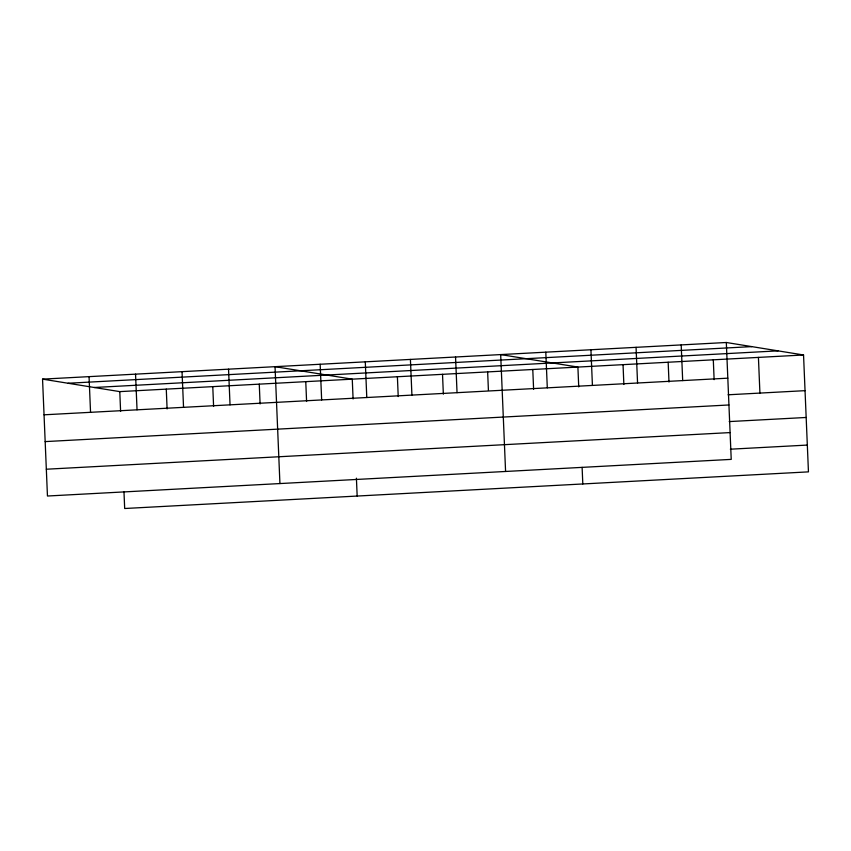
<?xml version="1.0" encoding="UTF-8"?>
<svg xmlns="http://www.w3.org/2000/svg" width="851" height="851" viewBox="0 0 851 851"><rect width="100%" height="100%" fill="white"/><g stroke="black" fill="none" stroke-linecap="round" stroke-linejoin="round"><path stroke-width="1.28" d="M726.318 342.496L731.222 459.38L47.454 496.016L42.55 379.131L726.318 342.496L803.546 354.984L808.45 471.869L124.682 508.504L123.98 491.921M68.037 383.248L751.805 346.612M94.291 387.492L778.069 350.857M42.55 379.131L119.778 391.62L803.546 354.984M44.05 414.809L727.818 378.174M728.062 394.79L805.046 390.662M45.167 441.605L728.935 404.97M729.19 421.585L806.174 417.469M46.326 469.22L730.094 432.585M730.339 449.2L807.322 445.073M758.422 357.399L759.922 393.088M713.298 359.824L714.127 379.642M681.194 344.91L682.683 380.588M668.163 362.239L668.992 382.056M636.059 347.325L637.559 383.014M623.038 364.654L623.868 384.482M590.934 349.75L592.424 385.429M578.733 386.897L577.903 367.068L500.675 354.58L505.579 471.475M582.116 467.369L582.807 483.964M545.799 352.165L547.299 387.843M532.779 369.494L533.609 389.311M487.644 371.908L488.421 390.407M455.551 356.995L457.04 392.683M442.52 374.323L443.35 394.151M410.416 359.42L411.916 395.098M397.396 376.748L398.225 396.566M365.292 361.835L366.781 397.513M353.091 398.981L352.261 379.163L275.033 366.675L279.926 483.559M356.409 478.188L357.165 496.048M320.157 364.249L321.657 399.938M305.764 381.652L306.594 401.481M259.268 384.141L260.098 403.97M228.536 369.164L230.036 404.842M212.771 386.631L213.601 406.459M182.04 371.653L183.539 407.331M166.275 389.13L167.104 408.948M135.543 374.142L137.043 409.82M119.778 391.62L120.608 411.437M89.047 376.631L90.546 412.32"/></g></svg>
